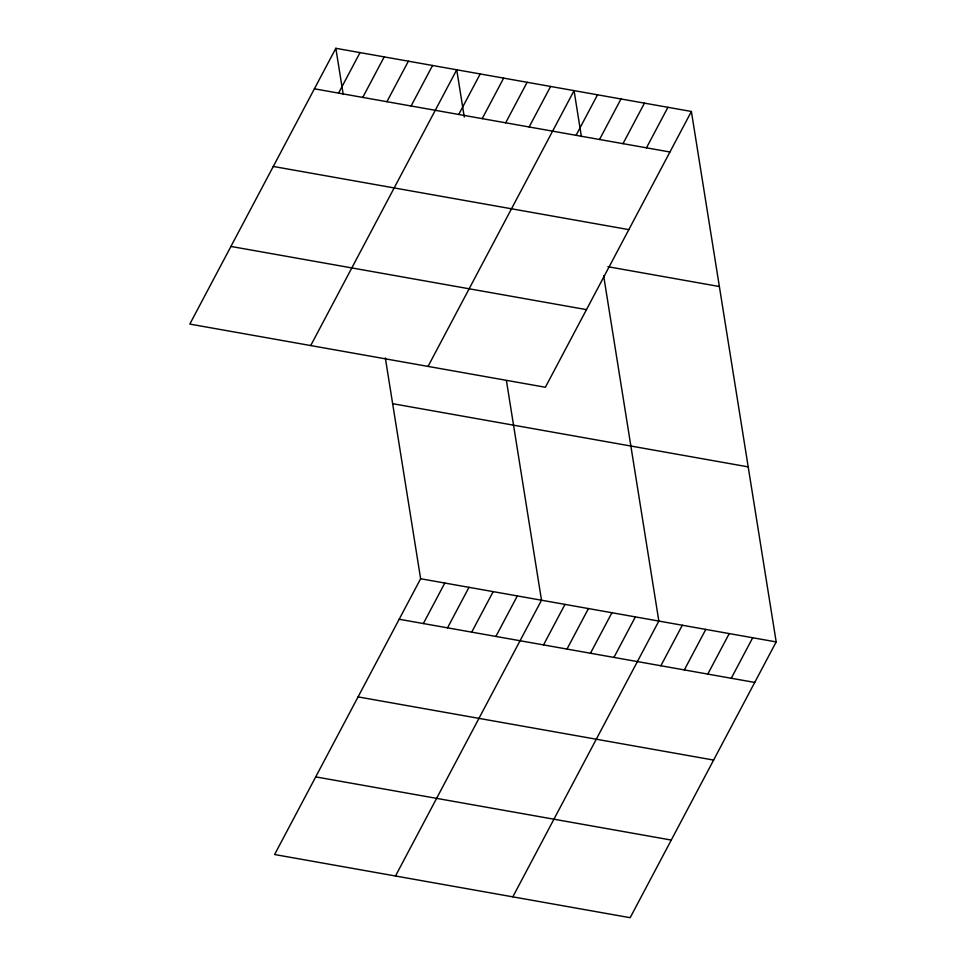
<?xml version="1.0" encoding="UTF-8"?>
<svg xmlns="http://www.w3.org/2000/svg" width="966" height="966" viewBox="0 0 966 966"><rect width="100%" height="100%" fill="white"/><g stroke="black" fill="none" stroke-linecap="round" stroke-linejoin="round"><path stroke-width="1.45" d="M335.842 48.3L189.819 324.081L545.367 387.257L691.39 111.476L335.842 48.3L343.171 94.149M338.571 93.11L360.016 52.599M362.745 97.409L384.202 56.897M386.919 101.708L408.376 61.184M411.093 105.994L432.551 65.483M310.714 345.562L456.725 69.781L464.284 117.019M458.741 114.471L480.199 73.947M482.203 118.637L503.66 78.125M505.677 122.803L527.122 82.291M529.139 126.981L550.596 86.457M428.035 366.416L574.058 90.635L581.387 136.472M576.074 135.312L597.519 94.801M599.536 139.49L620.993 98.967M622.998 143.656L644.455 103.145M646.471 147.822L667.917 107.311M385.325 357.891L420.633 578.743L274.61 854.524L630.158 917.7L776.181 641.919L691.39 111.476M423.362 623.553L444.807 583.029M447.536 627.852L468.981 587.328M471.71 632.138L493.167 591.627M495.884 636.437L517.341 595.925M395.492 876.005L541.515 600.224L506.45 380.809M543.532 644.902L564.977 604.39M566.994 649.08L588.451 608.556M590.467 653.245L611.913 612.734M613.929 657.411L635.374 616.9M512.825 896.846L658.848 621.066L603.641 275.696M660.865 665.755L682.31 625.243M684.326 669.921L705.784 629.409M707.788 674.099L729.245 633.575M731.262 678.265L752.707 637.753M314.397 88.812L669.933 152M273.281 166.454L628.83 229.63M607.904 266.713L719.368 286.528M230.934 246.439L586.471 309.627M392.655 403.691L748.191 466.88M420.633 578.743L776.181 641.919M399.175 619.254L754.724 682.431M358.072 696.897L713.62 760.073M315.725 776.881L671.261 840.058"/></g></svg>
